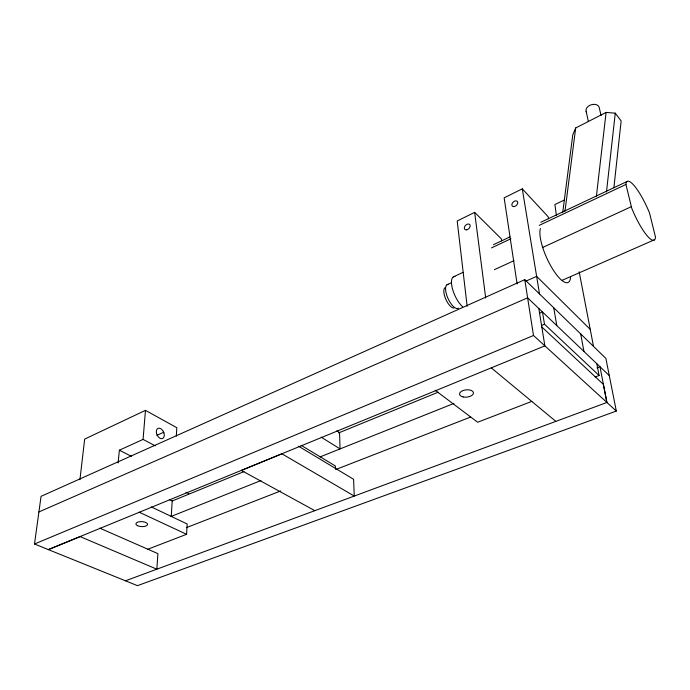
<?xml version="1.0" encoding="UTF-8"?>
<svg xmlns="http://www.w3.org/2000/svg" width="690" height="690" viewBox="0 0 690 690"><rect width="100%" height="100%" fill="white"/><g stroke="black" fill="none" stroke-linecap="round" stroke-linejoin="round"><path stroke-width="1.03" d="M625.934 184.463L625.942 183.704A32.309 7.236 65.6 0 1 649.532 213.012L655.5 237.153A32.309 7.236 65.6 0 1 646.685 235.204A32.309 7.236 65.6 0 1 631.721 208.182L625.934 184.463L539.226 225.38M147.384 549.404L186.602 534.302L187.163 523.969L151.317 506.934M171.232 516.405L172.207 500.983L243.95 471.641M176.295 436.184L176.83 427.714L145.469 410.352L84.672 439.082L79.928 479.731M118.137 462.964L119.361 450.191L143.08 439.401L145.469 410.352M613.902 187.697L621.138 120.931L615.264 113.169L606.096 112.41L575.684 127.969L572.795 134.783L562.704 212.624M606.476 191.975L615.264 113.169M596.376 196.443L606.096 112.41M564.963 211.287L575.684 127.969M34.5 544.005L41.055 496.334L524.788 279.648L605.872 358.386L616.317 411.05L137.465 585.655L34.5 544.005L533.499 335.487L616.317 411.05M501.665 240.948L501.363 238.878L474.642 212.356L457.194 220.99L467.147 306.291M548.533 218.782L548.179 216.789L522.278 188.844L504.14 197.814L517.112 283.944M564.368 199.996L554.889 204.533L556.425 215.573M493.436 244.7L509.893 236.92M540.865 222.266L626.994 181.513M491.487 247.908L510.971 238.714M453.296 276.914L463.033 272.369M446.956 284.763L451.57 282.624M494.437 269.661L513.972 260.673M542.297 247.641L631.195 206.75M156.88 435.347L163.651 432.276M525.987 281.115L536.63 276.354L590.235 329.389M562.178 280.295L654.646 239.68M38.907 511.945L527.617 297.83L609.279 375.576M539.511 313.234L542.469 311.966L544.479 324.205L599.093 375.489L595.073 377.033M541.521 325.456L544.479 324.205M48.326 549.594L544.867 345.863L538.812 308.482M48.378 549.62L80.126 536.596L156.837 569.198L157.915 553.63L99.722 528.109M338.592 432.94L438.228 392.196M170.982 516.5L260.975 480.533M319.97 456.952L453.96 403.4M186.326 527.678L280.709 490.952M335.927 469.467L470.459 417.114M596.971 367.891L599.981 366.718L606.907 402.468L125.485 580.808M531.852 401.382L477.652 422.246L435.14 390.23M139.104 512.161L186.602 534.302M169.309 499.56L172.207 500.983M185.921 492.229L188.793 493.678M119.361 450.191L131.635 456.444M143.08 439.401L155.293 445.852M314.838 510.66L241.371 470.442L281.917 453.804L354.263 496.058L353.591 479.291L298.477 446.189M301.211 445.369L335.392 465.983L335.478 468.959M321.195 437.167L340.067 448.923L339.532 432.561L336.858 430.853M491.28 367.856L555.804 421.349M541.805 326.957L603.37 384.365L606.864 402.434M601.059 115.558L599.153 107.261A6.822 4.675 -17.3 0 0 590.459 105.035A6.822 4.675 -17.3 0 0 586.681 112.315M586.112 111.228L588.38 121.587M579.169 271.8L593.495 346.371M596.824 363.716L599.093 375.489M580.695 333.934L583.947 351.452M553.734 307.757L556.795 325.602M522.278 188.844L539.52 293.957M524.788 279.648L533.499 335.487M474.642 212.356L485.7 298.002M453.813 308.102A11.221 4.373 65.5 0 1 445.706 299.012A11.221 4.373 65.5 0 1 445.016 287.678M458.47 308.137A13.067 5.063 65.5 0 1 447.793 297.959A13.067 5.063 65.5 0 1 448.241 284.409M462.645 306.757A17.586 6.684 65.5 0 1 452.321 288.291A17.586 6.684 65.5 0 1 455.003 276.466M570.604 276.785A31.059 9.306 65.6 0 1 552.776 269.281A31.059 9.306 65.6 0 1 540.425 228.554M163.901 432.889L163.349 431.561A5.546 3.562 65.6 0 0 158.174 428.326A5.546 3.562 65.6 0 0 156.708 433.976L157.26 435.321A5.546 3.562 65.6 0 0 162.443 438.547A5.546 3.562 65.6 0 0 163.901 432.889M463.171 396.966A6.995 3.666 -5.9 0 0 473.461 392.86A6.995 3.666 -5.9 0 0 462.843 390.618A6.995 3.666 -5.9 0 0 463.171 396.966M514.438 206.517A3.416 2.303 -43.3 0 0 517.526 201.704A3.416 2.303 -43.3 0 0 512.454 202.972A3.416 2.303 -43.3 0 0 514.438 206.517M466.794 229.813A3.45 2.312 -45.9 0 0 469.95 224.897A3.45 2.312 -45.9 0 0 464.957 226.122A3.45 2.312 -45.9 0 0 466.794 229.813M137.638 525.745A5.856 2.51 2.7 0 0 147.41 524.952A5.856 2.51 2.7 0 0 140.182 521.631A5.856 2.51 2.7 0 0 137.638 525.745"/></g></svg>
